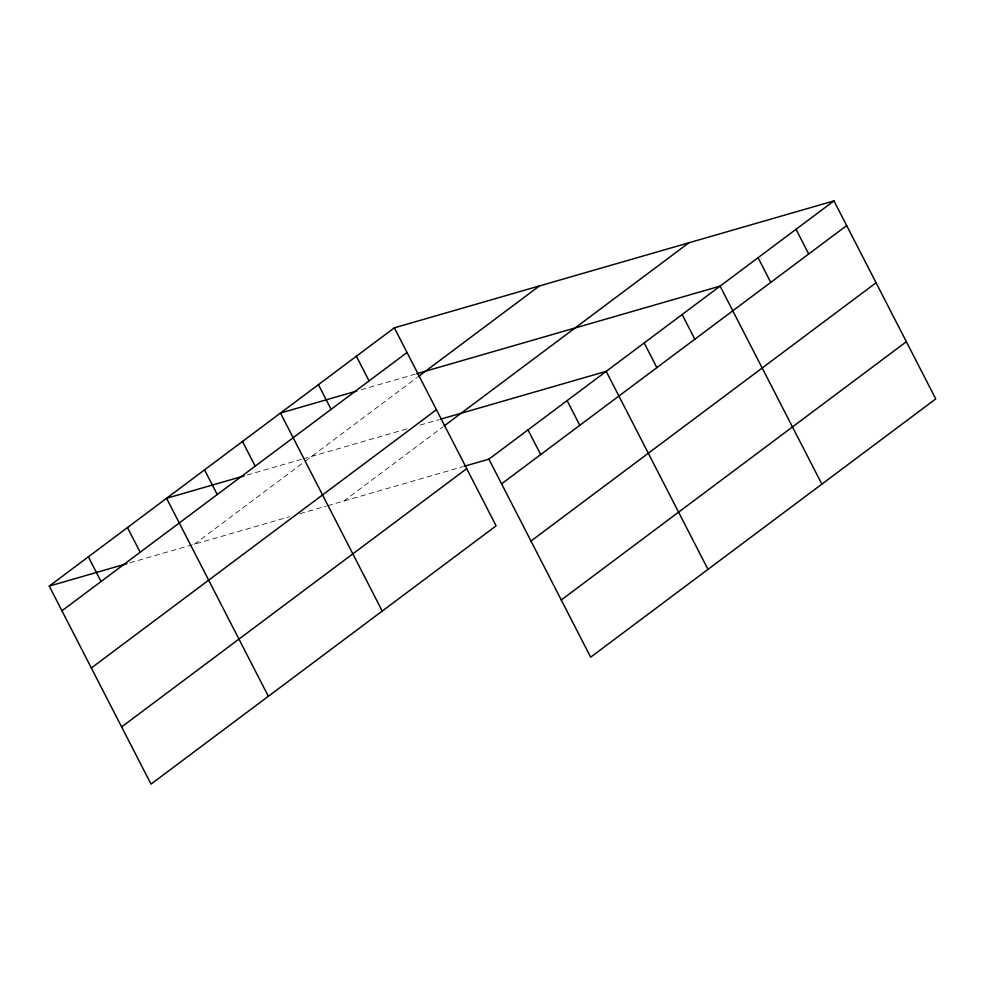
<?xml version="1.0" encoding="UTF-8"?>
<svg xmlns="http://www.w3.org/2000/svg" width="985" height="985" viewBox="0 0 985 985"><rect width="100%" height="100%" fill="white"/><g stroke="black" fill="none" stroke-linecap="round" stroke-linejoin="round"><path stroke-width="0.74" stroke-dasharray="4.92 3.69" d="M194.328 544.212L304.328 461.879M305.547 460.968L416.975 377.575M343.802 501.045L442.807 426.961M361.064 389.777L415.288 374.128M247.186 475.016L301.41 459.355M302.875 458.936L406.916 428.894M420.102 425.089L439.162 419.585M129.848 562.829L289.59 516.706M299.846 513.739L326.22 506.13M327.685 505.699L462.507 466.779"/><path stroke-width="1.48" d="M394.345 327.82L496.108 525.842L151.013 784.109L49.25 586.1L394.345 327.82L833.987 200.891L935.75 398.9L590.655 657.18L488.892 459.158L463.972 466.361M61.932 610.786L407.039 352.507M418.194 376.664L539.423 285.933M91.334 667.978L436.429 409.711M444.026 426.049L688.909 242.778M121.623 726.918L466.718 468.638M488.892 459.158L833.987 200.891M501.574 483.844L846.669 225.577M530.977 541.048L876.071 282.769M561.253 599.976L906.36 341.709M356.668 391.045L280.466 413.047L382.229 611.069M416.754 373.709L720.097 286.118L821.872 484.14M244.255 475.853L166.588 498.287L268.351 696.296M440.627 419.167L606.218 371.345L707.981 569.367M49.25 586.1L126.917 563.666M796.028 229.296L808.71 253.982M758.068 257.713L770.75 282.399M682.137 314.535L694.831 339.222M644.178 342.94L656.872 367.627M567.114 400.624L579.796 425.311M527.997 429.891L540.691 454.577M356.385 356.238L369.067 380.924M318.426 384.642L331.108 409.329M242.507 441.465L255.189 466.151M204.548 469.87L217.229 494.556M127.471 527.554L140.153 552.24M88.367 556.821L101.049 581.507"/></g></svg>
